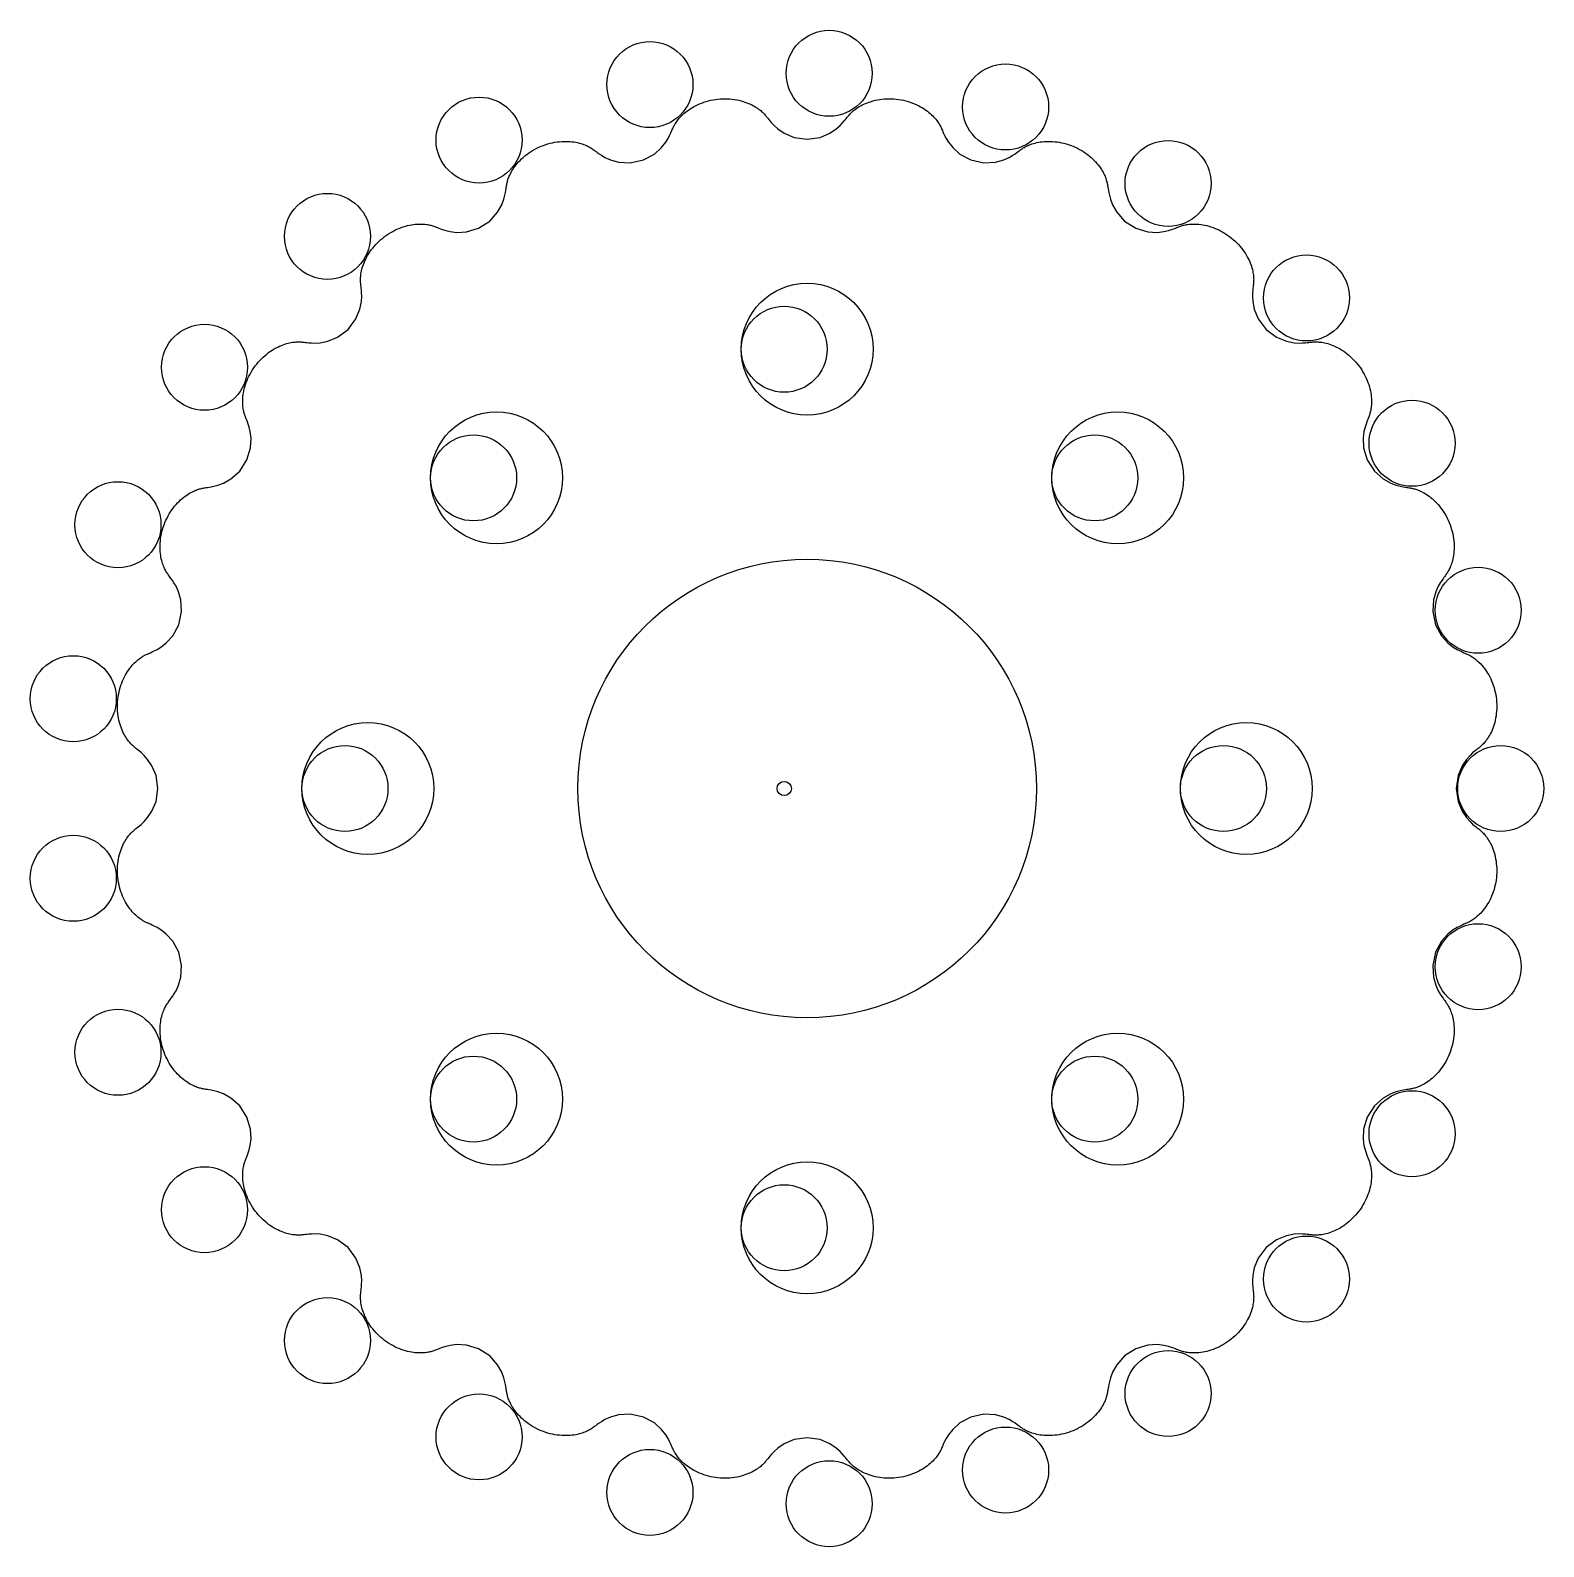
# Model space of a CAD drawing. Header units: metres. Extents: x -54 to 51, y -53 to 53.
import ezdxf

# ---------------------------------------------------------------- set-up
doc = ezdxf.new("R2010")
doc.units = ezdxf.units.M

msp = doc.modelspace()

# ---------------------------------------------------------------- linework, layer by layer
at = {"layer": 'BEARING'}
msp.add_circle((0, 0), 16, dxfattribs=at)
at = {"layer": 'DISC'}
msp.add_lwpolyline([(45.3, 0), (45.43096, -0.90732), (45.72143, -1.59182), (46.01961, -2.03217), (46.26194, -2.30532), (46.44457, -2.47974), (46.58068, -2.59731), (46.68401, -2.68166), (46.76526, -2.74632), (46.8321, -2.79932), (46.88987, -2.84573), (46.94231, -2.8889), (46.99196, -2.93118), (47.04059, -2.97429), (47.08935, -3.01955), (47.13899, -3.06797), (47.18992, -3.12037), (47.24233, -3.17743), (47.29623, -3.23968), (47.35148, -3.30755), (47.40784, -3.38139), (47.46499, -3.46145), (47.52254, -3.54792), (47.58008, -3.64091), (47.63713, -3.74046), (47.69321, -3.84656), (47.74784, -3.95911), (47.8005, -4.07799), (47.85072, -4.20301), (47.898, -4.33391), (47.94189, -4.47041), (47.98194, -4.61216), (48.01774, -4.75878), (48.0489, -4.90986), (48.07508, -5.06493), (48.09597, -5.22352), (48.11131, -5.3851), (48.12086, -5.54914), (48.12445, -5.71508), (48.12195, -5.88236), (48.11329, -6.05039), (48.09842, -6.21859), (48.07738, -6.38636), (48.05022, -6.55314), (48.01706, -6.71834), (47.97808, -6.8814), (47.93347, -7.04177), (47.88351, -7.19893), (47.82849, -7.35238), (47.76876, -7.50165), (47.70469, -7.64629), (47.6367, -7.78591), (47.56522, -7.92015), (47.49074, -8.04867), (47.41375, -8.1712), (47.33475, -8.28752), (47.25427, -8.39744), (47.17283, -8.50084), (47.09096, -8.59763), (47.00919, -8.6878), (46.92801, -8.77137), (46.84791, -8.84844), (46.76933, -8.91915), (46.69268, -8.98369), (46.61831, -9.04233), (46.54648, -9.09537), (46.47738, -9.1432), (46.41107, -9.18624), (46.34746, -9.22498), (46.28627, -9.26001), (46.227, -9.29196), (46.16877, -9.32159), (46.11033, -9.34982), (46.04976, -9.37775), (45.98436, -9.40683), (45.91018, -9.43907), (45.82149, -9.47748), (45.70994, -9.52693), (45.56332, -9.59583), (45.36417, -9.69975), (45.08971, -9.8685), (44.71968, -10.15802), (44.26946, -10.65563), (43.85363, -11.42246), (43.65425, -12.34156), (43.70276, -13.15267), (43.86637, -13.72937), (44.03775, -14.10651), (44.1801, -14.35324), (44.2905, -14.52071), (44.37534, -14.6403), (44.44183, -14.73071), (44.49581, -14.80337), (44.5416, -14.86551), (44.58227, -14.9219), (44.61995, -14.97585), (44.65606, -15.02971), (44.69152, -15.08519), (44.7269, -15.1436), (44.76245, -15.20592), (44.79824, -15.27291), (44.83418, -15.34514), (44.87006, -15.42303), (44.90559, -15.5069), (44.94039, -15.59694), (44.97408, -15.69326), (45.00621, -15.79588), (45.03632, -15.90475), (45.06396, -16.01974), (45.08867, -16.14067), (45.10999, -16.2673), (45.12751, -16.39932), (45.14079, -16.5364), (45.14947, -16.67814), (45.1532, -16.82412), (45.15165, -16.97387), (45.14455, -17.12689), (45.13167, -17.28266), (45.11283, -17.44063), (45.08788, -17.60025), (45.05673, -17.76095), (45.01933, -17.92213), (44.97569, -18.08322), (44.92588, -18.24364), (44.86998, -18.4028), (44.80816, -18.56015), (44.74061, -18.71512), (44.66759, -18.86719), (44.58939, -19.01585), (44.50634, -19.16061), (44.4188, -19.30103), (44.3272, -19.43669), (44.23198, -19.5672), (44.1336, -19.69223), (44.03255, -19.81148), (43.92937, -19.9247), (43.82458, -20.03168), (43.71873, -20.13227), (43.61236, -20.22636), (43.50604, -20.31389), (43.4003, -20.39487), (43.29568, -20.46933), (43.1927, -20.53737), (43.09184, -20.59913), (42.99357, -20.65482), (42.89829, -20.70466), (42.80636, -20.74895), (42.71808, -20.78801), (42.63365, -20.82219), (42.5532, -20.8519), (42.47671, -20.87756), (42.40404, -20.89962), (42.33483, -20.91855), (42.26852, -20.93484), (42.20421, -20.94899), (42.1406, -20.96154), (42.07581, -20.97305), (42.00717, -20.98417), (41.93086, -20.99573), (41.84131, -21.00894), (41.73036, -21.02585), (41.5858, -21.05042), (41.38933, -21.09078), (41.1142, -21.16458), (40.72634, -21.31007), (40.20286, -21.60218), (39.59501, -22.14142), (39.0861, -22.9323), (38.83791, -23.76857), (38.80439, -24.43879), (38.86132, -24.90516), (38.93607, -25.21855), (39.00341, -25.43286), (39.05837, -25.58525), (39.10228, -25.69909), (39.13783, -25.78897), (39.16749, -25.86423), (39.19317, -25.93103), (39.21624, -25.9936), (39.23762, -26.05489), (39.25783, -26.11702), (39.27715, -26.18153), (39.29565, -26.24955), (39.31323, -26.32193), (39.32969, -26.39925), (39.34473, -26.48193), (39.35801, -26.57023), (39.36914, -26.66428), (39.3777, -26.76412), (39.38326, -26.86968), (39.38541, -26.98082), (39.38372, -27.09731), (39.37778, -27.21889), (39.36723, -27.34523), (39.3517, -27.47592), (39.33089, -27.61056), (39.3045, -27.74867), (39.2723, -27.88976), (39.23408, -28.0333), (39.1897, -28.17876), (39.13906, -28.32556), (39.08208, -28.47315), (39.01877, -28.62093), (38.94917, -28.76834), (38.87337, -28.9148), (38.7915, -29.05974), (38.70377, -29.20261), (38.6104, -29.34286), (38.51168, -29.48), (38.40793, -29.61352), (38.2995, -29.74296), (38.18682, -29.8679), (38.0703, -29.98795), (37.95042, -30.10275), (37.82767, -30.21199), (37.70257, -30.3154), (37.57567, -30.41277), (37.4475, -30.50391), (37.31864, -30.5887), (37.18964, -30.66707), (37.06109, -30.73898), (36.93354, -30.80446), (36.80754, -30.86359), (36.68364, -30.91648), (36.56233, -30.9633), (36.44412, -31.00427), (36.32944, -31.03963), (36.21871, -31.06968), (36.11228, -31.09475), (36.01043, -31.1152), (35.91341, -31.1314), (35.82134, -31.14376), (35.73428, -31.15269), (35.65216, -31.15859), (35.57475, -31.16188), (35.50168, -31.16292), (35.43234, -31.16206), (35.36586, -31.15958), (35.30099, -31.15568), (35.23598, -31.15046), (35.16838, -31.14391), (35.09471, -31.13587), (35.00998, -31.12609), (34.9068, -31.11436), (34.77408, -31.10094), (34.59471, -31.08783), (34.34224, -31.08202), (33.97774, -31.10382), (33.45552, -31.20434), (32.76611, -31.48297), (32.03194, -32.03194), (31.48297, -32.76611), (31.20434, -33.45552), (31.10382, -33.97774), (31.08202, -34.34224), (31.08783, -34.59471), (31.10094, -34.77408), (31.11436, -34.9068), (31.12609, -35.00998), (31.13587, -35.09471), (31.14391, -35.16838), (31.15046, -35.23598), (31.15568, -35.30099), (31.15958, -35.36586), (31.16206, -35.43234), (31.16292, -35.50168), (31.16188, -35.57475), (31.15859, -35.65216), (31.15269, -35.73428), (31.14376, -35.82134), (31.1314, -35.91341), (31.1152, -36.01043), (31.09475, -36.11228), (31.06968, -36.21871), (31.03963, -36.32944), (31.00427, -36.44412), (30.9633, -36.56233), (30.91648, -36.68364), (30.86359, -36.80754), (30.80446, -36.93354), (30.73898, -37.06109), (30.66707, -37.18964), (30.5887, -37.31864), (30.50391, -37.4475), (30.41277, -37.57567), (30.3154, -37.70257), (30.21199, -37.82767), (30.10275, -37.95042), (29.98795, -38.0703), (29.8679, -38.18682), (29.74296, -38.2995), (29.61352, -38.40793), (29.48, -38.51168), (29.34286, -38.6104), (29.20261, -38.70377), (29.05974, -38.7915), (28.9148, -38.87337), (28.76834, -38.94917), (28.62093, -39.01877), (28.47315, -39.08208), (28.32556, -39.13906), (28.17876, -39.1897), (28.0333, -39.23408), (27.88976, -39.2723), (27.74867, -39.3045), (27.61056, -39.33089), (27.47592, -39.3517), (27.34523, -39.36723), (27.21889, -39.37778), (27.09731, -39.38372), (26.98082, -39.38541), (26.86968, -39.38326), (26.76412, -39.3777), (26.66428, -39.36914), (26.57023, -39.35801), (26.48193, -39.34473), (26.39925, -39.32969), (26.32193, -39.31323), (26.24955, -39.29565), (26.18153, -39.27715), (26.11702, -39.25783), (26.05489, -39.23762), (25.9936, -39.21624), (25.93103, -39.19317), (25.86423, -39.16749), (25.78897, -39.13783), (25.69909, -39.10228), (25.58525, -39.05837), (25.43286, -39.00341), (25.21855, -38.93607), (24.90516, -38.86132), (24.43879, -38.80439), (23.76857, -38.83791), (22.9323, -39.0861), (22.14142, -39.59501), (21.60218, -40.20286), (21.31007, -40.72634), (21.16458, -41.1142), (21.09078, -41.38933), (21.05042, -41.5858), (21.02585, -41.73036), (21.00894, -41.84131), (20.99573, -41.93086), (20.98417, -42.00717), (20.97305, -42.07581), (20.96154, -42.1406), (20.94899, -42.20421), (20.93484, -42.26852), (20.91855, -42.33483), (20.89962, -42.40404), (20.87756, -42.47671), (20.8519, -42.5532), (20.82219, -42.63365), (20.78801, -42.71808), (20.74895, -42.80636), (20.70466, -42.89829), (20.65482, -42.99357), (20.59913, -43.09184), (20.53737, -43.1927), (20.46933, -43.29568), (20.39487, -43.4003), (20.31389, -43.50604), (20.22636, -43.61236), (20.13227, -43.71873), (20.03168, -43.82458), (19.9247, -43.92937), (19.81148, -44.03255), (19.69223, -44.1336), (19.5672, -44.23198), (19.43669, -44.3272), (19.30103, -44.4188), (19.16061, -44.50634), (19.01585, -44.58939), (18.86719, -44.66759), (18.71512, -44.74061), (18.56015, -44.80816), (18.4028, -44.86998), (18.24364, -44.92588), (18.08322, -44.97569), (17.92213, -45.01933), (17.76095, -45.05673), (17.60025, -45.08788), (17.44063, -45.11283), (17.28266, -45.13167), (17.12689, -45.14455), (16.97387, -45.15165), (16.82412, -45.1532), (16.67814, -45.14947), (16.5364, -45.14079), (16.39932, -45.12751), (16.2673, -45.10999), (16.14067, -45.08867), (16.01974, -45.06396), (15.90475, -45.03632), (15.79588, -45.00621), (15.69326, -44.97408), (15.59694, -44.94039), (15.5069, -44.90559), (15.42303, -44.87006), (15.34514, -44.83418), (15.27291, -44.79824), (15.20592, -44.76245), (15.1436, -44.7269), (15.08519, -44.69152), (15.02971, -44.65606), (14.97585, -44.61995), (14.9219, -44.58227), (14.86551, -44.5416), (14.80337, -44.49581), (14.73071, -44.44183), (14.6403, -44.37534), (14.52071, -44.2905), (14.35324, -44.1801), (14.10651, -44.03775), (13.72937, -43.86637), (13.15267, -43.70276), (12.34156, -43.65425), (11.42246, -43.85363), (10.65563, -44.26946), (10.15802, -44.71968), (9.8685, -45.08971), (9.69975, -45.36417), (9.59583, -45.56332), (9.52693, -45.70994), (9.47748, -45.82149), (9.43907, -45.91018), (9.40683, -45.98436), (9.37775, -46.04976), (9.34982, -46.11033), (9.32159, -46.16877), (9.29196, -46.227), (9.26001, -46.28627), (9.22498, -46.34746), (9.18624, -46.41107), (9.1432, -46.47738), (9.09537, -46.54648), (9.04233, -46.61831), (8.98369, -46.69268), (8.91915, -46.76933), (8.84844, -46.84791), (8.77137, -46.92801), (8.6878, -47.00919), (8.59763, -47.09096), (8.50084, -47.17283), (8.39744, -47.25427), (8.28752, -47.33475), (8.1712, -47.41375), (8.04867, -47.49074), (7.92015, -47.56522), (7.78591, -47.6367), (7.64629, -47.70469), (7.50165, -47.76876), (7.35238, -47.82849), (7.19893, -47.88351), (7.04177, -47.93347), (6.8814, -47.97808), (6.71834, -48.01706), (6.55314, -48.05022), (6.38636, -48.07738), (6.21859, -48.09842), (6.05039, -48.11329), (5.88236, -48.12195), (5.71508, -48.12445), (5.54914, -48.12086), (5.3851, -48.11131), (5.22352, -48.09597), (5.06493, -48.07508), (4.90986, -48.0489), (4.75878, -48.01774), (4.61216, -47.98194), (4.47041, -47.94189), (4.33391, -47.898), (4.20301, -47.85072), (4.07799, -47.8005), (3.95911, -47.74784), (3.84656, -47.69321), (3.74046, -47.63713), (3.64091, -47.58008), (3.54792, -47.52254), (3.46145, -47.46499), (3.38139, -47.40784), (3.30755, -47.35148), (3.23968, -47.29623), (3.17743, -47.24233), (3.12037, -47.18992), (3.06797, -47.13899), (3.01955, -47.08935), (2.97429, -47.04059), (2.93118, -46.99196), (2.8889, -46.94231), (2.84573, -46.88987), (2.79932, -46.8321), (2.74632, -46.76526), (2.68166, -46.68401), (2.59731, -46.58068), (2.47974, -46.44457), (2.30532, -46.26194), (2.03217, -46.01961), (1.59182, -45.72143), (0.90732, -45.43096), (0, -45.3), (-0.90732, -45.43096), (-1.59182, -45.72143), (-2.03217, -46.01961), (-2.30532, -46.26194), (-2.47974, -46.44457), (-2.59731, -46.58068), (-2.68166, -46.68401), (-2.74632, -46.76526), (-2.79932, -46.8321), (-2.84573, -46.88987), (-2.8889, -46.94231), (-2.93118, -46.99196), (-2.97429, -47.04059), (-3.01955, -47.08935), (-3.06797, -47.13899), (-3.12037, -47.18992), (-3.17743, -47.24233), (-3.23968, -47.29623), (-3.30755, -47.35148), (-3.38139, -47.40784), (-3.46145, -47.46499), (-3.54792, -47.52254), (-3.64091, -47.58008), (-3.74046, -47.63713), (-3.84656, -47.69321), (-3.95911, -47.74784), (-4.07799, -47.8005), (-4.20301, -47.85072), (-4.33391, -47.898), (-4.47041, -47.94189), (-4.61216, -47.98194), (-4.75878, -48.01774), (-4.90986, -48.0489), (-5.06493, -48.07508), (-5.22352, -48.09597), (-5.3851, -48.11131), (-5.54914, -48.12086), (-5.71508, -48.12445), (-5.88236, -48.12195), (-6.05039, -48.11329), (-6.21859, -48.09842), (-6.38636, -48.07738), (-6.55314, -48.05022), (-6.71834, -48.01706), (-6.8814, -47.97808), (-7.04177, -47.93347), (-7.19893, -47.88351), (-7.35238, -47.82849), (-7.50165, -47.76876), (-7.64629, -47.70469), (-7.78591, -47.6367), (-7.92015, -47.56522), (-8.04867, -47.49074), (-8.1712, -47.41375), (-8.28752, -47.33475), (-8.39744, -47.25427), (-8.50084, -47.17283), (-8.59763, -47.09096), (-8.6878, -47.00919), (-8.77137, -46.92801), (-8.84844, -46.84791), (-8.91915, -46.76933), (-8.98369, -46.69268), (-9.04233, -46.61831), (-9.09537, -46.54648), (-9.1432, -46.47738), (-9.18624, -46.41107), (-9.22498, -46.34746), (-9.26001, -46.28627), (-9.29196, -46.227), (-9.32159, -46.16877), (-9.34982, -46.11033), (-9.37775, -46.04976), (-9.40683, -45.98436), (-9.43907, -45.91018), (-9.47748, -45.82149), (-9.52693, -45.70994), (-9.59583, -45.56332), (-9.69975, -45.36417), (-9.8685, -45.08971), (-10.15802, -44.71968), (-10.65563, -44.26946), (-11.42246, -43.85363), (-12.34156, -43.65425), (-13.15267, -43.70276), (-13.72937, -43.86637), (-14.10651, -44.03775), (-14.35324, -44.1801), (-14.52071, -44.2905), (-14.6403, -44.37534), (-14.73071, -44.44183), (-14.80337, -44.49581), (-14.86551, -44.5416), (-14.9219, -44.58227), (-14.97585, -44.61995), (-15.02971, -44.65606), (-15.08519, -44.69152), (-15.1436, -44.7269), (-15.20592, -44.76245), (-15.27291, -44.79824), (-15.34514, -44.83418), (-15.42303, -44.87006), (-15.5069, -44.90559), (-15.59694, -44.94039), (-15.69326, -44.97408), (-15.79588, -45.00621), (-15.90475, -45.03632), (-16.01974, -45.06396), (-16.14067, -45.08867), (-16.2673, -45.10999), (-16.39932, -45.12751), (-16.5364, -45.14079), (-16.67814, -45.14947), (-16.82412, -45.1532), (-16.97387, -45.15165), (-17.12689, -45.14455), (-17.28266, -45.13167), (-17.44063, -45.11283), (-17.60025, -45.08788), (-17.76095, -45.05673), (-17.92213, -45.01933), (-18.08322, -44.97569), (-18.24364, -44.92588), (-18.4028, -44.86998), (-18.56015, -44.80816), (-18.71512, -44.74061), (-18.86719, -44.66759), (-19.01585, -44.58939), (-19.16061, -44.50634), (-19.30103, -44.4188), (-19.43669, -44.3272), (-19.5672, -44.23198), (-19.69223, -44.1336), (-19.81148, -44.03255), (-19.9247, -43.92937), (-20.03168, -43.82458), (-20.13227, -43.71873), (-20.22636, -43.61236), (-20.31389, -43.50604), (-20.39487, -43.4003), (-20.46933, -43.29568), (-20.53737, -43.1927), (-20.59913, -43.09184), (-20.65482, -42.99357), (-20.70466, -42.89829), (-20.74895, -42.80636), (-20.78801, -42.71808), (-20.82219, -42.63365), (-20.8519, -42.5532), (-20.87756, -42.47671), (-20.89962, -42.40404), (-20.91855, -42.33483), (-20.93484, -42.26852), (-20.94899, -42.20421), (-20.96154, -42.1406), (-20.97305, -42.07581), (-20.98417, -42.00717), (-20.99573, -41.93086), (-21.00894, -41.84131), (-21.02585, -41.73036), (-21.05042, -41.5858), (-21.09078, -41.38933), (-21.16458, -41.1142), (-21.31007, -40.72634), (-21.60218, -40.20286), (-22.14142, -39.59501), (-22.9323, -39.0861), (-23.76857, -38.83791), (-24.43879, -38.80439), (-24.90516, -38.86132), (-25.21855, -38.93607), (-25.43286, -39.00341), (-25.58525, -39.05837), (-25.69909, -39.10228), (-25.78897, -39.13783), (-25.86423, -39.16749), (-25.93103, -39.19317), (-25.9936, -39.21624), (-26.05489, -39.23762), (-26.11702, -39.25783), (-26.18153, -39.27715), (-26.24955, -39.29565), (-26.32193, -39.31323), (-26.39925, -39.32969), (-26.48193, -39.34473), (-26.57023, -39.35801), (-26.66428, -39.36914), (-26.76412, -39.3777), (-26.86968, -39.38326), (-26.98082, -39.38541), (-27.09731, -39.38372), (-27.21889, -39.37778), (-27.34523, -39.36723), (-27.47592, -39.3517), (-27.61056, -39.33089), (-27.74867, -39.3045), (-27.88976, -39.2723), (-28.0333, -39.23408), (-28.17876, -39.1897), (-28.32556, -39.13906), (-28.47315, -39.08208), (-28.62093, -39.01877), (-28.76834, -38.94917), (-28.9148, -38.87337), (-29.05974, -38.7915), (-29.20261, -38.70377), (-29.34286, -38.6104), (-29.48, -38.51168), (-29.61352, -38.40793), (-29.74296, -38.2995), (-29.8679, -38.18682), (-29.98795, -38.0703), (-30.10275, -37.95042), (-30.21199, -37.82767), (-30.3154, -37.70257), (-30.41277, -37.57567), (-30.50391, -37.4475), (-30.5887, -37.31864), (-30.66707, -37.18964), (-30.73898, -37.06109), (-30.80446, -36.93354), (-30.86359, -36.80754), (-30.91648, -36.68364), (-30.9633, -36.56233), (-31.00427, -36.44412), (-31.03963, -36.32944), (-31.06968, -36.21871), (-31.09475, -36.11228), (-31.1152, -36.01043), (-31.1314, -35.91341), (-31.14376, -35.82134), (-31.15269, -35.73428), (-31.15859, -35.65216), (-31.16188, -35.57475), (-31.16292, -35.50168), (-31.16206, -35.43234), (-31.15958, -35.36586), (-31.15568, -35.30099), (-31.15046, -35.23598), (-31.14391, -35.16838), (-31.13587, -35.09471), (-31.12609, -35.00998), (-31.11436, -34.9068), (-31.10094, -34.77408), (-31.08783, -34.59471), (-31.08202, -34.34224), (-31.10382, -33.97774), (-31.20434, -33.45552), (-31.48297, -32.76611), (-32.03194, -32.03194), (-32.76611, -31.48297), (-33.45552, -31.20434), (-33.97774, -31.10382), (-34.34224, -31.08202), (-34.59471, -31.08783), (-34.77408, -31.10094), (-34.9068, -31.11436), (-35.00998, -31.12609), (-35.09471, -31.13587), (-35.16838, -31.14391), (-35.23598, -31.15046), (-35.30099, -31.15568), (-35.36586, -31.15958), (-35.43234, -31.16206), (-35.50168, -31.16292), (-35.57475, -31.16188), (-35.65216, -31.15859), (-35.73428, -31.15269), (-35.82134, -31.14376), (-35.91341, -31.1314), (-36.01043, -31.1152), (-36.11228, -31.09475), (-36.21871, -31.06968), (-36.32944, -31.03963), (-36.44412, -31.00427), (-36.56233, -30.9633), (-36.68364, -30.91648), (-36.80754, -30.86359), (-36.93354, -30.80446), (-37.06109, -30.73898), (-37.18964, -30.66707), (-37.31864, -30.5887), (-37.4475, -30.50391), (-37.57567, -30.41277), (-37.70257, -30.3154), (-37.82767, -30.21199), (-37.95042, -30.10275), (-38.0703, -29.98795), (-38.18682, -29.8679), (-38.2995, -29.74296), (-38.40793, -29.61352), (-38.51168, -29.48), (-38.6104, -29.34286), (-38.70377, -29.20261), (-38.7915, -29.05974), (-38.87337, -28.9148), (-38.94917, -28.76834), (-39.01877, -28.62093), (-39.08208, -28.47315), (-39.13906, -28.32556), (-39.1897, -28.17876), (-39.23408, -28.0333), (-39.2723, -27.88976), (-39.3045, -27.74867), (-39.33089, -27.61056), (-39.3517, -27.47592), (-39.36723, -27.34523), (-39.37778, -27.21889), (-39.38372, -27.09731), (-39.38541, -26.98082), (-39.38326, -26.86968), (-39.3777, -26.76412), (-39.36914, -26.66428), (-39.35801, -26.57023), (-39.34473, -26.48193), (-39.32969, -26.39925), (-39.31323, -26.32193), (-39.29565, -26.24955), (-39.27715, -26.18153), (-39.25783, -26.11702), (-39.23762, -26.05489), (-39.21624, -25.9936), (-39.19317, -25.93103), (-39.16749, -25.86423), (-39.13783, -25.78897), (-39.10228, -25.69909), (-39.05837, -25.58525), (-39.00341, -25.43286), (-38.93607, -25.21855), (-38.86132, -24.90516), (-38.80439, -24.43879), (-38.83791, -23.76857), (-39.0861, -22.9323), (-39.59501, -22.14142), (-40.20286, -21.60218), (-40.72634, -21.31007), (-41.1142, -21.16458), (-41.38933, -21.09078), (-41.5858, -21.05042), (-41.73036, -21.02585), (-41.84131, -21.00894), (-41.93086, -20.99573), (-42.00717, -20.98417), (-42.07581, -20.97305), (-42.1406, -20.96154), (-42.20421, -20.94899), (-42.26852, -20.93484), (-42.33483, -20.91855), (-42.40404, -20.89962), (-42.47671, -20.87756), (-42.5532, -20.8519), (-42.63365, -20.82219), (-42.71808, -20.78801), (-42.80636, -20.74895), (-42.89829, -20.70466), (-42.99357, -20.65482), (-43.09184, -20.59913), (-43.1927, -20.53737), (-43.29568, -20.46933), (-43.4003, -20.39487), (-43.50604, -20.31389), (-43.61236, -20.22636), (-43.71873, -20.13227), (-43.82458, -20.03168), (-43.92937, -19.9247), (-44.03255, -19.81148), (-44.1336, -19.69223), (-44.23198, -19.5672), (-44.3272, -19.43669), (-44.4188, -19.30103), (-44.50634, -19.16061), (-44.58939, -19.01585), (-44.66759, -18.86719), (-44.74061, -18.71512), (-44.80816, -18.56015), (-44.86998, -18.4028), (-44.92588, -18.24364), (-44.97569, -18.08322), (-45.01933, -17.92213), (-45.05673, -17.76095), (-45.08788, -17.60025), (-45.11283, -17.44063), (-45.13167, -17.28266), (-45.14455, -17.12689), (-45.15165, -16.97387), (-45.1532, -16.82412), (-45.14947, -16.67814), (-45.14079, -16.5364), (-45.12751, -16.39932), (-45.10999, -16.2673), (-45.08867, -16.14067), (-45.06396, -16.01974), (-45.03632, -15.90475), (-45.00621, -15.79588), (-44.97408, -15.69326), (-44.94039, -15.59694), (-44.90559, -15.5069), (-44.87006, -15.42303), (-44.83418, -15.34514), (-44.79824, -15.27291), (-44.76245, -15.20592), (-44.7269, -15.1436), (-44.69152, -15.08519), (-44.65606, -15.02971), (-44.61995, -14.97585), (-44.58227, -14.9219), (-44.5416, -14.86551), (-44.49581, -14.80337), (-44.44183, -14.73071), (-44.37534, -14.6403), (-44.2905, -14.52071), (-44.1801, -14.35324), (-44.03775, -14.10651), (-43.86637, -13.72937), (-43.70276, -13.15267), (-43.65425, -12.34156), (-43.85363, -11.42246), (-44.26946, -10.65563), (-44.71968, -10.15802), (-45.08971, -9.8685), (-45.36417, -9.69975), (-45.56332, -9.59583), (-45.70994, -9.52693), (-45.82149, -9.47748), (-45.91018, -9.43907), (-45.98436, -9.40683), (-46.04976, -9.37775), (-46.11033, -9.34982), (-46.16877, -9.32159), (-46.227, -9.29196), (-46.28627, -9.26001), (-46.34746, -9.22498), (-46.41107, -9.18624), (-46.47738, -9.1432), (-46.54648, -9.09537), (-46.61831, -9.04233), (-46.69268, -8.98369), (-46.76933, -8.91915), (-46.84791, -8.84844), (-46.92801, -8.77137), (-47.00919, -8.6878), (-47.09096, -8.59763), (-47.17283, -8.50084), (-47.25427, -8.39744), (-47.33475, -8.28752), (-47.41375, -8.1712), (-47.49074, -8.04867), (-47.56522, -7.92015), (-47.6367, -7.78591), (-47.70469, -7.64629), (-47.76876, -7.50165), (-47.82849, -7.35238), (-47.88351, -7.19893), (-47.93347, -7.04177), (-47.97808, -6.8814), (-48.01706, -6.71834), (-48.05022, -6.55314), (-48.07738, -6.38636), (-48.09842, -6.21859), (-48.11329, -6.05039), (-48.12195, -5.88236), (-48.12445, -5.71508), (-48.12086, -5.54914), (-48.11131, -5.3851), (-48.09597, -5.22352), (-48.07508, -5.06493), (-48.0489, -4.90986), (-48.01774, -4.75878), (-47.98194, -4.61216), (-47.94189, -4.47041), (-47.898, -4.33391), (-47.85072, -4.20301), (-47.8005, -4.07799), (-47.74784, -3.95911), (-47.69321, -3.84656), (-47.63713, -3.74046), (-47.58008, -3.64091), (-47.52254, -3.54792), (-47.46499, -3.46145), (-47.40784, -3.38139), (-47.35148, -3.30755), (-47.29623, -3.23968), (-47.24233, -3.17743), (-47.18992, -3.12037), (-47.13899, -3.06797), (-47.08935, -3.01955), (-47.04059, -2.97429), (-46.99196, -2.93118), (-46.94231, -2.8889), (-46.88987, -2.84573), (-46.8321, -2.79932), (-46.76526, -2.74632), (-46.68401, -2.68166), (-46.58068, -2.59731), (-46.44457, -2.47974), (-46.26194, -2.30532), (-46.01961, -2.03217), (-45.72143, -1.59182), (-45.43096, -0.90732), (-45.3, 0), (-45.43096, 0.90732), (-45.72143, 1.59182), (-46.01961, 2.03217), (-46.26194, 2.30532), (-46.44457, 2.47974), (-46.58068, 2.59731), (-46.68401, 2.68166), (-46.76526, 2.74632), (-46.8321, 2.79932), (-46.88987, 2.84573), (-46.94231, 2.8889), (-46.99196, 2.93118), (-47.04059, 2.97429), (-47.08935, 3.01955), (-47.13899, 3.06797), (-47.18992, 3.12037), (-47.24233, 3.17743), (-47.29623, 3.23968), (-47.35148, 3.30755), (-47.40784, 3.38139), (-47.46499, 3.46145), (-47.52254, 3.54792), (-47.58008, 3.64091), (-47.63713, 3.74046), (-47.69321, 3.84656), (-47.74784, 3.95911), (-47.8005, 4.07799), (-47.85072, 4.20301), (-47.898, 4.33391), (-47.94189, 4.47041), (-47.98194, 4.61216), (-48.01774, 4.75878), (-48.0489, 4.90986), (-48.07508, 5.06493), (-48.09597, 5.22352), (-48.11131, 5.3851), (-48.12086, 5.54914), (-48.12445, 5.71508), (-48.12195, 5.88236), (-48.11329, 6.05039), (-48.09842, 6.21859), (-48.07738, 6.38636), (-48.05022, 6.55314), (-48.01706, 6.71834), (-47.97808, 6.8814), (-47.93347, 7.04177), (-47.88351, 7.19893), (-47.82849, 7.35238), (-47.76876, 7.50165), (-47.70469, 7.64629), (-47.6367, 7.78591), (-47.56522, 7.92015), (-47.49074, 8.04867), (-47.41375, 8.1712), (-47.33475, 8.28752), (-47.25427, 8.39744), (-47.17283, 8.50084), (-47.09096, 8.59763), (-47.00919, 8.6878), (-46.92801, 8.77137), (-46.84791, 8.84844), (-46.76933, 8.91915), (-46.69268, 8.98369), (-46.61831, 9.04233), (-46.54648, 9.09537), (-46.47738, 9.1432), (-46.41107, 9.18624), (-46.34746, 9.22498), (-46.28627, 9.26001), (-46.227, 9.29196), (-46.16877, 9.32159), (-46.11033, 9.34982), (-46.04976, 9.37775), (-45.98436, 9.40683), (-45.91018, 9.43907), (-45.82149, 9.47748), (-45.70994, 9.52693), (-45.56332, 9.59583), (-45.36417, 9.69975), (-45.08971, 9.8685), (-44.71968, 10.15802), (-44.26946, 10.65563), (-43.85363, 11.42246), (-43.65425, 12.34156), (-43.70276, 13.15267), (-43.86637, 13.72937), (-44.03775, 14.10651), (-44.1801, 14.35324), (-44.2905, 14.52071), (-44.37534, 14.6403), (-44.44183, 14.73071), (-44.49581, 14.80337), (-44.5416, 14.86551), (-44.58227, 14.9219), (-44.61995, 14.97585), (-44.65606, 15.02971), (-44.69152, 15.08519), (-44.7269, 15.1436), (-44.76245, 15.20592), (-44.79824, 15.27291), (-44.83418, 15.34514), (-44.87006, 15.42303), (-44.90559, 15.5069), (-44.94039, 15.59694), (-44.97408, 15.69326), (-45.00621, 15.79588), (-45.03632, 15.90475), (-45.06396, 16.01974), (-45.08867, 16.14067), (-45.10999, 16.2673), (-45.12751, 16.39932), (-45.14079, 16.5364), (-45.14947, 16.67814), (-45.1532, 16.82412), (-45.15165, 16.97387), (-45.14455, 17.12689), (-45.13167, 17.28266), (-45.11283, 17.44063), (-45.08788, 17.60025), (-45.05673, 17.76095), (-45.01933, 17.92213), (-44.97569, 18.08322), (-44.92588, 18.24364), (-44.86998, 18.4028), (-44.80816, 18.56015), (-44.74061, 18.71512), (-44.66759, 18.86719), (-44.58939, 19.01585), (-44.50634, 19.16061), (-44.4188, 19.30103), (-44.3272, 19.43669), (-44.23198, 19.5672), (-44.1336, 19.69223), (-44.03255, 19.81148), (-43.92937, 19.9247), (-43.82458, 20.03168), (-43.71873, 20.13227), (-43.61236, 20.22636), (-43.50604, 20.31389), (-43.4003, 20.39487), (-43.29568, 20.46933), (-43.1927, 20.53737), (-43.09184, 20.59913), (-42.99357, 20.65482), (-42.89829, 20.70466), (-42.80636, 20.74895), (-42.71808, 20.78801), (-42.63365, 20.82219), (-42.5532, 20.8519), (-42.47671, 20.87756), (-42.40404, 20.89962), (-42.33483, 20.91855), (-42.26852, 20.93484), (-42.20421, 20.94899), (-42.1406, 20.96154), (-42.07581, 20.97305), (-42.00717, 20.98417), (-41.93086, 20.99573), (-41.84131, 21.00894), (-41.73036, 21.02585), (-41.5858, 21.05042), (-41.38933, 21.09078), (-41.1142, 21.16458), (-40.72634, 21.31007), (-40.20286, 21.60218), (-39.59501, 22.14142), (-39.0861, 22.9323), (-38.83791, 23.76857), (-38.80439, 24.43879), (-38.86132, 24.90516), (-38.93607, 25.21855), (-39.00341, 25.43286), (-39.05837, 25.58525), (-39.10228, 25.69909), (-39.13783, 25.78897), (-39.16749, 25.86423), (-39.19317, 25.93103), (-39.21624, 25.9936), (-39.23762, 26.05489), (-39.25783, 26.11702), (-39.27715, 26.18153), (-39.29565, 26.24955), (-39.31323, 26.32193), (-39.32969, 26.39925), (-39.34473, 26.48193), (-39.35801, 26.57023), (-39.36914, 26.66428), (-39.3777, 26.76412), (-39.38326, 26.86968), (-39.38541, 26.98082), (-39.38372, 27.09731), (-39.37778, 27.21889), (-39.36723, 27.34523), (-39.3517, 27.47592), (-39.33089, 27.61056), (-39.3045, 27.74867), (-39.2723, 27.88976), (-39.23408, 28.0333), (-39.1897, 28.17876), (-39.13906, 28.32556), (-39.08208, 28.47315), (-39.01877, 28.62093), (-38.94917, 28.76834), (-38.87337, 28.9148), (-38.7915, 29.05974), (-38.70377, 29.20261), (-38.6104, 29.34286), (-38.51168, 29.48), (-38.40793, 29.61352), (-38.2995, 29.74296), (-38.18682, 29.8679), (-38.0703, 29.98795), (-37.95042, 30.10275), (-37.82767, 30.21199), (-37.70257, 30.3154), (-37.57567, 30.41277), (-37.4475, 30.50391), (-37.31864, 30.5887), (-37.18964, 30.66707), (-37.06109, 30.73898), (-36.93354, 30.80446), (-36.80754, 30.86359), (-36.68364, 30.91648), (-36.56233, 30.9633), (-36.44412, 31.00427), (-36.32944, 31.03963), (-36.21871, 31.06968), (-36.11228, 31.09475), (-36.01043, 31.1152), (-35.91341, 31.1314), (-35.82134, 31.14376), (-35.73428, 31.15269), (-35.65216, 31.15859), (-35.57475, 31.16188), (-35.50168, 31.16292), (-35.43234, 31.16206), (-35.36586, 31.15958), (-35.30099, 31.15568), (-35.23598, 31.15046), (-35.16838, 31.14391), (-35.09471, 31.13587), (-35.00998, 31.12609), (-34.9068, 31.11436), (-34.77408, 31.10094), (-34.59471, 31.08783), (-34.34224, 31.08202), (-33.97774, 31.10382), (-33.45552, 31.20434), (-32.76611, 31.48297), (-32.03194, 32.03194), (-31.48297, 32.76611), (-31.20434, 33.45552), (-31.10382, 33.97774), (-31.08202, 34.34224), (-31.08783, 34.59471), (-31.10094, 34.77408), (-31.11436, 34.9068), (-31.12609, 35.00998), (-31.13587, 35.09471), (-31.14391, 35.16838), (-31.15046, 35.23598), (-31.15568, 35.30099), (-31.15958, 35.36586), (-31.16206, 35.43234), (-31.16292, 35.50168), (-31.16188, 35.57475), (-31.15859, 35.65216), (-31.15269, 35.73428), (-31.14376, 35.82134), (-31.1314, 35.91341), (-31.1152, 36.01043), (-31.09475, 36.11228), (-31.06968, 36.21871), (-31.03963, 36.32944), (-31.00427, 36.44412), (-30.9633, 36.56233), (-30.91648, 36.68364), (-30.86359, 36.80754), (-30.80446, 36.93354), (-30.73898, 37.06109), (-30.66707, 37.18964), (-30.5887, 37.31864), (-30.50391, 37.4475), (-30.41277, 37.57567), (-30.3154, 37.70257), (-30.21199, 37.82767), (-30.10275, 37.95042), (-29.98795, 38.0703), (-29.8679, 38.18682), (-29.74296, 38.2995), (-29.61352, 38.40793), (-29.48, 38.51168), (-29.34286, 38.6104), (-29.20261, 38.70377), (-29.05974, 38.7915), (-28.9148, 38.87337), (-28.76834, 38.94917), (-28.62093, 39.01877), (-28.47315, 39.08208), (-28.32556, 39.13906), (-28.17876, 39.1897), (-28.0333, 39.23408), (-27.88976, 39.2723), (-27.74867, 39.3045), (-27.61056, 39.33089), (-27.47592, 39.3517), (-27.34523, 39.36723), (-27.21889, 39.37778), (-27.09731, 39.38372), (-26.98082, 39.38541), (-26.86968, 39.38326), (-26.76412, 39.3777), (-26.66428, 39.36914), (-26.57023, 39.35801), (-26.48193, 39.34473), (-26.39925, 39.32969), (-26.32193, 39.31323), (-26.24955, 39.29565), (-26.18153, 39.27715), (-26.11702, 39.25783), (-26.05489, 39.23762), (-25.9936, 39.21624), (-25.93103, 39.19317), (-25.86423, 39.16749), (-25.78897, 39.13783), (-25.69909, 39.10228), (-25.58525, 39.05837), (-25.43286, 39.00341), (-25.21855, 38.93607), (-24.90516, 38.86132), (-24.43879, 38.80439), (-23.76857, 38.83791), (-22.9323, 39.0861), (-22.14142, 39.59501), (-21.60218, 40.20286), (-21.31007, 40.72634), (-21.16458, 41.1142), (-21.09078, 41.38933), (-21.05042, 41.5858), (-21.02585, 41.73036), (-21.00894, 41.84131), (-20.99573, 41.93086), (-20.98417, 42.00717), (-20.97305, 42.07581), (-20.96154, 42.1406), (-20.94899, 42.20421), (-20.93484, 42.26852), (-20.91855, 42.33483), (-20.89962, 42.40404), (-20.87756, 42.47671), (-20.8519, 42.5532), (-20.82219, 42.63365), (-20.78801, 42.71808), (-20.74895, 42.80636), (-20.70466, 42.89829), (-20.65482, 42.99357), (-20.59913, 43.09184), (-20.53737, 43.1927), (-20.46933, 43.29568), (-20.39487, 43.4003), (-20.31389, 43.50604), (-20.22636, 43.61236), (-20.13227, 43.71873), (-20.03168, 43.82458), (-19.9247, 43.92937), (-19.81148, 44.03255), (-19.69223, 44.1336), (-19.5672, 44.23198), (-19.43669, 44.3272), (-19.30103, 44.4188), (-19.16061, 44.50634), (-19.01585, 44.58939), (-18.86719, 44.66759), (-18.71512, 44.74061), (-18.56015, 44.80816), (-18.4028, 44.86998), (-18.24364, 44.92588), (-18.08322, 44.97569), (-17.92213, 45.01933), (-17.76095, 45.05673), (-17.60025, 45.08788), (-17.44063, 45.11283), (-17.28266, 45.13167), (-17.12689, 45.14455), (-16.97387, 45.15165), (-16.82412, 45.1532), (-16.67814, 45.14947), (-16.5364, 45.14079), (-16.39932, 45.12751), (-16.2673, 45.10999), (-16.14067, 45.08867), (-16.01974, 45.06396), (-15.90475, 45.03632), (-15.79588, 45.00621), (-15.69326, 44.97408), (-15.59694, 44.94039), (-15.5069, 44.90559), (-15.42303, 44.87006), (-15.34514, 44.83418), (-15.27291, 44.79824), (-15.20592, 44.76245), (-15.1436, 44.7269), (-15.08519, 44.69152), (-15.02971, 44.65606), (-14.97585, 44.61995), (-14.9219, 44.58227), (-14.86551, 44.5416), (-14.80337, 44.49581), (-14.73071, 44.44183), (-14.6403, 44.37534), (-14.52071, 44.2905), (-14.35324, 44.1801), (-14.10651, 44.03775), (-13.72937, 43.86637), (-13.15267, 43.70276), (-12.34156, 43.65425), (-11.42246, 43.85363), (-10.65563, 44.26946), (-10.15802, 44.71968), (-9.8685, 45.08971), (-9.69975, 45.36417), (-9.59583, 45.56332), (-9.52693, 45.70994), (-9.47748, 45.82149), (-9.43907, 45.91018), (-9.40683, 45.98436), (-9.37775, 46.04976), (-9.34982, 46.11033), (-9.32159, 46.16877), (-9.29196, 46.227), (-9.26001, 46.28627), (-9.22498, 46.34746), (-9.18624, 46.41107), (-9.1432, 46.47738), (-9.09537, 46.54648), (-9.04233, 46.61831), (-8.98369, 46.69268), (-8.91915, 46.76933), (-8.84844, 46.84791), (-8.77137, 46.92801), (-8.6878, 47.00919), (-8.59763, 47.09096), (-8.50084, 47.17283), (-8.39744, 47.25427), (-8.28752, 47.33475), (-8.1712, 47.41375), (-8.04867, 47.49074), (-7.92015, 47.56522), (-7.78591, 47.6367), (-7.64629, 47.70469), (-7.50165, 47.76876), (-7.35238, 47.82849), (-7.19893, 47.88351), (-7.04177, 47.93347), (-6.8814, 47.97808), (-6.71834, 48.01706), (-6.55314, 48.05022), (-6.38636, 48.07738), (-6.21859, 48.09842), (-6.05039, 48.11329), (-5.88236, 48.12195), (-5.71508, 48.12445), (-5.54914, 48.12086), (-5.3851, 48.11131), (-5.22352, 48.09597), (-5.06493, 48.07508), (-4.90986, 48.0489), (-4.75878, 48.01774), (-4.61216, 47.98194), (-4.47041, 47.94189), (-4.33391, 47.898), (-4.20301, 47.85072), (-4.07799, 47.8005), (-3.95911, 47.74784), (-3.84656, 47.69321), (-3.74046, 47.63713), (-3.64091, 47.58008), (-3.54792, 47.52254), (-3.46145, 47.46499), (-3.38139, 47.40784), (-3.30755, 47.35148), (-3.23968, 47.29623), (-3.17743, 47.24233), (-3.12037, 47.18992), (-3.06797, 47.13899), (-3.01955, 47.08935), (-2.97429, 47.04059), (-2.93118, 46.99196), (-2.8889, 46.94231), (-2.84573, 46.88987), (-2.79932, 46.8321), (-2.74632, 46.76526), (-2.68166, 46.68401), (-2.59731, 46.58068), (-2.47974, 46.44457), (-2.30532, 46.26194), (-2.03217, 46.01961), (-1.59182, 45.72143), (-0.90732, 45.43096), (0, 45.3), (0.90732, 45.43096), (1.59182, 45.72143), (2.03217, 46.01961), (2.30532, 46.26194), (2.47974, 46.44457), (2.59731, 46.58068), (2.68166, 46.68401), (2.74632, 46.76526), (2.79932, 46.8321), (2.84573, 46.88987), (2.8889, 46.94231), (2.93118, 46.99196), (2.97429, 47.04059), (3.01955, 47.08935), (3.06797, 47.13899), (3.12037, 47.18992), (3.17743, 47.24233), (3.23968, 47.29623), (3.30755, 47.35148), (3.38139, 47.40784), (3.46145, 47.46499), (3.54792, 47.52254), (3.64091, 47.58008), (3.74046, 47.63713), (3.84656, 47.69321), (3.95911, 47.74784), (4.07799, 47.8005), (4.20301, 47.85072), (4.33391, 47.898), (4.47041, 47.94189), (4.61216, 47.98194), (4.75878, 48.01774), (4.90986, 48.0489), (5.06493, 48.07508), (5.22352, 48.09597), (5.3851, 48.11131), (5.54914, 48.12086), (5.71508, 48.12445), (5.88236, 48.12195), (6.05039, 48.11329), (6.21859, 48.09842), (6.38636, 48.07738), (6.55314, 48.05022), (6.71834, 48.01706), (6.8814, 47.97808), (7.04177, 47.93347), (7.19893, 47.88351), (7.35238, 47.82849), (7.50165, 47.76876), (7.64629, 47.70469), (7.78591, 47.6367), (7.92015, 47.56522), (8.04867, 47.49074), (8.1712, 47.41375), (8.28752, 47.33475), (8.39744, 47.25427), (8.50084, 47.17283), (8.59763, 47.09096), (8.6878, 47.00919), (8.77137, 46.92801), (8.84844, 46.84791), (8.91915, 46.76933), (8.98369, 46.69268), (9.04233, 46.61831), (9.09537, 46.54648), (9.1432, 46.47738), (9.18624, 46.41107), (9.22498, 46.34746), (9.26001, 46.28627), (9.29196, 46.227), (9.32159, 46.16877), (9.34982, 46.11033), (9.37775, 46.04976), (9.40683, 45.98436), (9.43907, 45.91018), (9.47748, 45.82149), (9.52693, 45.70994), (9.59583, 45.56332), (9.69975, 45.36417), (9.8685, 45.08971), (10.15802, 44.71968), (10.65563, 44.26946), (11.42246, 43.85363), (12.34156, 43.65425), (13.15267, 43.70276), (13.72937, 43.86637), (14.10651, 44.03775), (14.35324, 44.1801), (14.52071, 44.2905), (14.6403, 44.37534), (14.73071, 44.44183), (14.80337, 44.49581), (14.86551, 44.5416), (14.9219, 44.58227), (14.97585, 44.61995), (15.02971, 44.65606), (15.08519, 44.69152), (15.1436, 44.7269), (15.20592, 44.76245), (15.27291, 44.79824), (15.34514, 44.83418), (15.42303, 44.87006), (15.5069, 44.90559), (15.59694, 44.94039), (15.69326, 44.97408), (15.79588, 45.00621), (15.90475, 45.03632), (16.01974, 45.06396), (16.14067, 45.08867), (16.2673, 45.10999), (16.39932, 45.12751), (16.5364, 45.14079), (16.67814, 45.14947), (16.82412, 45.1532), (16.97387, 45.15165), (17.12689, 45.14455), (17.28266, 45.13167), (17.44063, 45.11283), (17.60025, 45.08788), (17.76095, 45.05673), (17.92213, 45.01933), (18.08322, 44.97569), (18.24364, 44.92588), (18.4028, 44.86998), (18.56015, 44.80816), (18.71512, 44.74061), (18.86719, 44.66759), (19.01585, 44.58939), (19.16061, 44.50634), (19.30103, 44.4188), (19.43669, 44.3272), (19.5672, 44.23198), (19.69223, 44.1336), (19.81148, 44.03255), (19.9247, 43.92937), (20.03168, 43.82458), (20.13227, 43.71873), (20.22636, 43.61236), (20.31389, 43.50604), (20.39487, 43.4003), (20.46933, 43.29568), (20.53737, 43.1927), (20.59913, 43.09184), (20.65482, 42.99357), (20.70466, 42.89829), (20.74895, 42.80636), (20.78801, 42.71808), (20.82219, 42.63365), (20.8519, 42.5532), (20.87756, 42.47671), (20.89962, 42.40404), (20.91855, 42.33483), (20.93484, 42.26852), (20.94899, 42.20421), (20.96154, 42.1406), (20.97305, 42.07581), (20.98417, 42.00717), (20.99573, 41.93086), (21.00894, 41.84131), (21.02585, 41.73036), (21.05042, 41.5858), (21.09078, 41.38933), (21.16458, 41.1142), (21.31007, 40.72634), (21.60218, 40.20286), (22.14142, 39.59501), (22.9323, 39.0861), (23.76857, 38.83791), (24.43879, 38.80439), (24.90516, 38.86132), (25.21855, 38.93607), (25.43286, 39.00341), (25.58525, 39.05837), (25.69909, 39.10228), (25.78897, 39.13783), (25.86423, 39.16749), (25.93103, 39.19317), (25.9936, 39.21624), (26.05489, 39.23762), (26.11702, 39.25783), (26.18153, 39.27715), (26.24955, 39.29565), (26.32193, 39.31323), (26.39925, 39.32969), (26.48193, 39.34473), (26.57023, 39.35801), (26.66428, 39.36914), (26.76412, 39.3777), (26.86968, 39.38326), (26.98082, 39.38541), (27.09731, 39.38372), (27.21889, 39.37778), (27.34523, 39.36723), (27.47592, 39.3517), (27.61056, 39.33089), (27.74867, 39.3045), (27.88976, 39.2723), (28.0333, 39.23408), (28.17876, 39.1897), (28.32556, 39.13906), (28.47315, 39.08208), (28.62093, 39.01877), (28.76834, 38.94917), (28.9148, 38.87337), (29.05974, 38.7915), (29.20261, 38.70377), (29.34286, 38.6104), (29.48, 38.51168), (29.61352, 38.40793), (29.74296, 38.2995), (29.8679, 38.18682), (29.98795, 38.0703), (30.10275, 37.95042), (30.21199, 37.82767), (30.3154, 37.70257), (30.41277, 37.57567), (30.50391, 37.4475), (30.5887, 37.31864), (30.66707, 37.18964), (30.73898, 37.06109), (30.80446, 36.93354), (30.86359, 36.80754), (30.91648, 36.68364), (30.9633, 36.56233), (31.00427, 36.44412), (31.03963, 36.32944), (31.06968, 36.21871), (31.09475, 36.11228), (31.1152, 36.01043), (31.1314, 35.91341), (31.14376, 35.82134), (31.15269, 35.73428), (31.15859, 35.65216), (31.16188, 35.57475), (31.16292, 35.50168), (31.16206, 35.43234), (31.15958, 35.36586), (31.15568, 35.30099), (31.15046, 35.23598), (31.14391, 35.16838), (31.13587, 35.09471), (31.12609, 35.00998), (31.11436, 34.9068), (31.10094, 34.77408), (31.08783, 34.59471), (31.08202, 34.34224), (31.10382, 33.97774), (31.20434, 33.45552), (31.48297, 32.76611), (32.03194, 32.03194), (32.76611, 31.48297), (33.45552, 31.20434), (33.97774, 31.10382), (34.34224, 31.08202), (34.59471, 31.08783), (34.77408, 31.10094), (34.9068, 31.11436), (35.00998, 31.12609), (35.09471, 31.13587), (35.16838, 31.14391), (35.23598, 31.15046), (35.30099, 31.15568), (35.36586, 31.15958), (35.43234, 31.16206), (35.50168, 31.16292), (35.57475, 31.16188), (35.65216, 31.15859), (35.73428, 31.15269), (35.82134, 31.14376), (35.91341, 31.1314), (36.01043, 31.1152), (36.11228, 31.09475), (36.21871, 31.06968), (36.32944, 31.03963), (36.44412, 31.00427), (36.56233, 30.9633), (36.68364, 30.91648), (36.80754, 30.86359), (36.93354, 30.80446), (37.06109, 30.73898), (37.18964, 30.66707), (37.31864, 30.5887), (37.4475, 30.50391), (37.57567, 30.41277), (37.70257, 30.3154), (37.82767, 30.21199), (37.95042, 30.10275), (38.0703, 29.98795), (38.18682, 29.8679), (38.2995, 29.74296), (38.40793, 29.61352), (38.51168, 29.48), (38.6104, 29.34286), (38.70377, 29.20261), (38.7915, 29.05974), (38.87337, 28.9148), (38.94917, 28.76834), (39.01877, 28.62093), (39.08208, 28.47315), (39.13906, 28.32556), (39.1897, 28.17876), (39.23408, 28.0333), (39.2723, 27.88976), (39.3045, 27.74867), (39.33089, 27.61056), (39.3517, 27.47592), (39.36723, 27.34523), (39.37778, 27.21889), (39.38372, 27.09731), (39.38541, 26.98082), (39.38326, 26.86968), (39.3777, 26.76412), (39.36914, 26.66428), (39.35801, 26.57023), (39.34473, 26.48193), (39.32969, 26.39925), (39.31323, 26.32193), (39.29565, 26.24955), (39.27715, 26.18153), (39.25783, 26.11702), (39.23762, 26.05489), (39.21624, 25.9936), (39.19317, 25.93103), (39.16749, 25.86423), (39.13783, 25.78897), (39.10228, 25.69909), (39.05837, 25.58525), (39.00341, 25.43286), (38.93607, 25.21855), (38.86132, 24.90516), (38.80439, 24.43879), (38.83791, 23.76857), (39.0861, 22.9323), (39.59501, 22.14142), (40.20286, 21.60218), (40.72634, 21.31007), (41.1142, 21.16458), (41.38933, 21.09078), (41.5858, 21.05042), (41.73036, 21.02585), (41.84131, 21.00894), (41.93086, 20.99573), (42.00717, 20.98417), (42.07581, 20.97305), (42.1406, 20.96154), (42.20421, 20.94899), (42.26852, 20.93484), (42.33483, 20.91855), (42.40404, 20.89962), (42.47671, 20.87756), (42.5532, 20.8519), (42.63365, 20.82219), (42.71808, 20.78801), (42.80636, 20.74895), (42.89829, 20.70466), (42.99357, 20.65482), (43.09184, 20.59913), (43.1927, 20.53737), (43.29568, 20.46933), (43.4003, 20.39487), (43.50604, 20.31389), (43.61236, 20.22636), (43.71873, 20.13227), (43.82458, 20.03168), (43.92937, 19.9247), (44.03255, 19.81148), (44.1336, 19.69223), (44.23198, 19.5672), (44.3272, 19.43669), (44.4188, 19.30103), (44.50634, 19.16061), (44.58939, 19.01585), (44.66759, 18.86719), (44.74061, 18.71512), (44.80816, 18.56015), (44.86998, 18.4028), (44.92588, 18.24364), (44.97569, 18.08322), (45.01933, 17.92213), (45.05673, 17.76095), (45.08788, 17.60025), (45.11283, 17.44063), (45.13167, 17.28266), (45.14455, 17.12689), (45.15165, 16.97387), (45.1532, 16.82412), (45.14947, 16.67814), (45.14079, 16.5364), (45.12751, 16.39932), (45.10999, 16.2673), (45.08867, 16.14067), (45.06396, 16.01974), (45.03632, 15.90475), (45.00621, 15.79588), (44.97408, 15.69326), (44.94039, 15.59694), (44.90559, 15.5069), (44.87006, 15.42303), (44.83418, 15.34514), (44.79824, 15.27291), (44.76245, 15.20592), (44.7269, 15.1436), (44.69152, 15.08519), (44.65606, 15.02971), (44.61995, 14.97585), (44.58227, 14.9219), (44.5416, 14.86551), (44.49581, 14.80337), (44.44183, 14.73071), (44.37534, 14.6403), (44.2905, 14.52071), (44.1801, 14.35324), (44.03775, 14.10651), (43.86637, 13.72937), (43.70276, 13.15267), (43.65425, 12.34156), (43.85363, 11.42246), (44.26946, 10.65563), (44.71968, 10.15802), (45.08971, 9.8685), (45.36417, 9.69975), (45.56332, 9.59583), (45.70994, 9.52693), (45.82149, 9.47748), (45.91018, 9.43907), (45.98436, 9.40683), (46.04976, 9.37775), (46.11033, 9.34982), (46.16877, 9.32159), (46.227, 9.29196), (46.28627, 9.26001), (46.34746, 9.22498), (46.41107, 9.18624), (46.47738, 9.1432), (46.54648, 9.09537), (46.61831, 9.04233), (46.69268, 8.98369), (46.76933, 8.91915), (46.84791, 8.84844), (46.92801, 8.77137), (47.00919, 8.6878), (47.09096, 8.59763), (47.17283, 8.50084), (47.25427, 8.39744), (47.33475, 8.28752), (47.41375, 8.1712), (47.49074, 8.04867), (47.56522, 7.92015), (47.6367, 7.78591), (47.70469, 7.64629), (47.76876, 7.50165), (47.82849, 7.35238), (47.88351, 7.19893), (47.93347, 7.04177), (47.97808, 6.8814), (48.01706, 6.71834), (48.05022, 6.55314), (48.07738, 6.38636), (48.09842, 6.21859), (48.11329, 6.05039), (48.12195, 5.88236), (48.12445, 5.71508), (48.12086, 5.54914), (48.11131, 5.3851), (48.09597, 5.22352), (48.07508, 5.06493), (48.0489, 4.90986), (48.01774, 4.75878), (47.98194, 4.61216), (47.94189, 4.47041), (47.898, 4.33391), (47.85072, 4.20301), (47.8005, 4.07799), (47.74784, 3.95911), (47.69321, 3.84656), (47.63713, 3.74046), (47.58008, 3.64091), (47.52254, 3.54792), (47.46499, 3.46145), (47.40784, 3.38139), (47.35148, 3.30755), (47.29623, 3.23968), (47.24233, 3.17743), (47.18992, 3.12037), (47.13899, 3.06797), (47.08935, 3.01955), (47.04059, 2.97429), (46.99196, 2.93118), (46.94231, 2.8889), (46.88987, 2.84573), (46.8321, 2.79932), (46.76526, 2.74632), (46.68401, 2.68166), (46.58068, 2.59731), (46.44457, 2.47974), (46.26194, 2.30532), (46.01961, 2.03217), (45.72143, 1.59182), (45.43096, 0.90732)], close=True, dxfattribs=at)
at = {"layer": 'INPUT_AXIS'}
msp.add_circle((-1.6, 0), 0.5, dxfattribs=at)
at = {"layer": 'OUTPUT_HOLES'}
for centre in [(0, 30.65), (-21.67282, 21.67282), (21.67282, 21.67282), (-30.65, 0), (30.65, 0), (-21.67282, -21.67282), (21.67282, -21.67282), (0, -30.65)]:
    msp.add_circle(centre, 4.6, dxfattribs=at)
at = {"layer": 'OUTPUT_PINS'}
for centre in [(-1.6, 30.65), (-23.27282, 21.67282), (20.07282, 21.67282), (-32.25, 0), (29.05, 0), (-23.27282, -21.67282), (20.07282, -21.67282), (-1.6, -30.65)]:
    msp.add_circle(centre, 3, dxfattribs=at)
at = {"layer": 'PINS'}
for centre in [(1.53953, 49.90134), (-10.96907, 49.11436), (13.85085, 47.55283), (-22.88896, 45.24135), (25.19134, 42.2164), (-33.4712, 38.52566), (34.84843, 34.22736), (-42.05085, 29.38926), (42.21533, 24.08768), (-48.08882, 18.40623), (46.82916, 12.43449), (-51.20574, 6.26666), (48.4, 0), (-51.20574, -6.26666), (46.82916, -12.43449), (-48.08882, -18.40623), (42.21533, -24.08768), (-42.05085, -29.38926), (34.84843, -34.22736), (-33.4712, -38.52566), (25.19134, -42.2164), (-22.88896, -45.24135), (13.85085, -47.55283), (-10.96907, -49.11436), (1.53953, -49.90134)]:
    msp.add_circle(centre, 3, dxfattribs=at)

doc.saveas('drawing.dxf')
